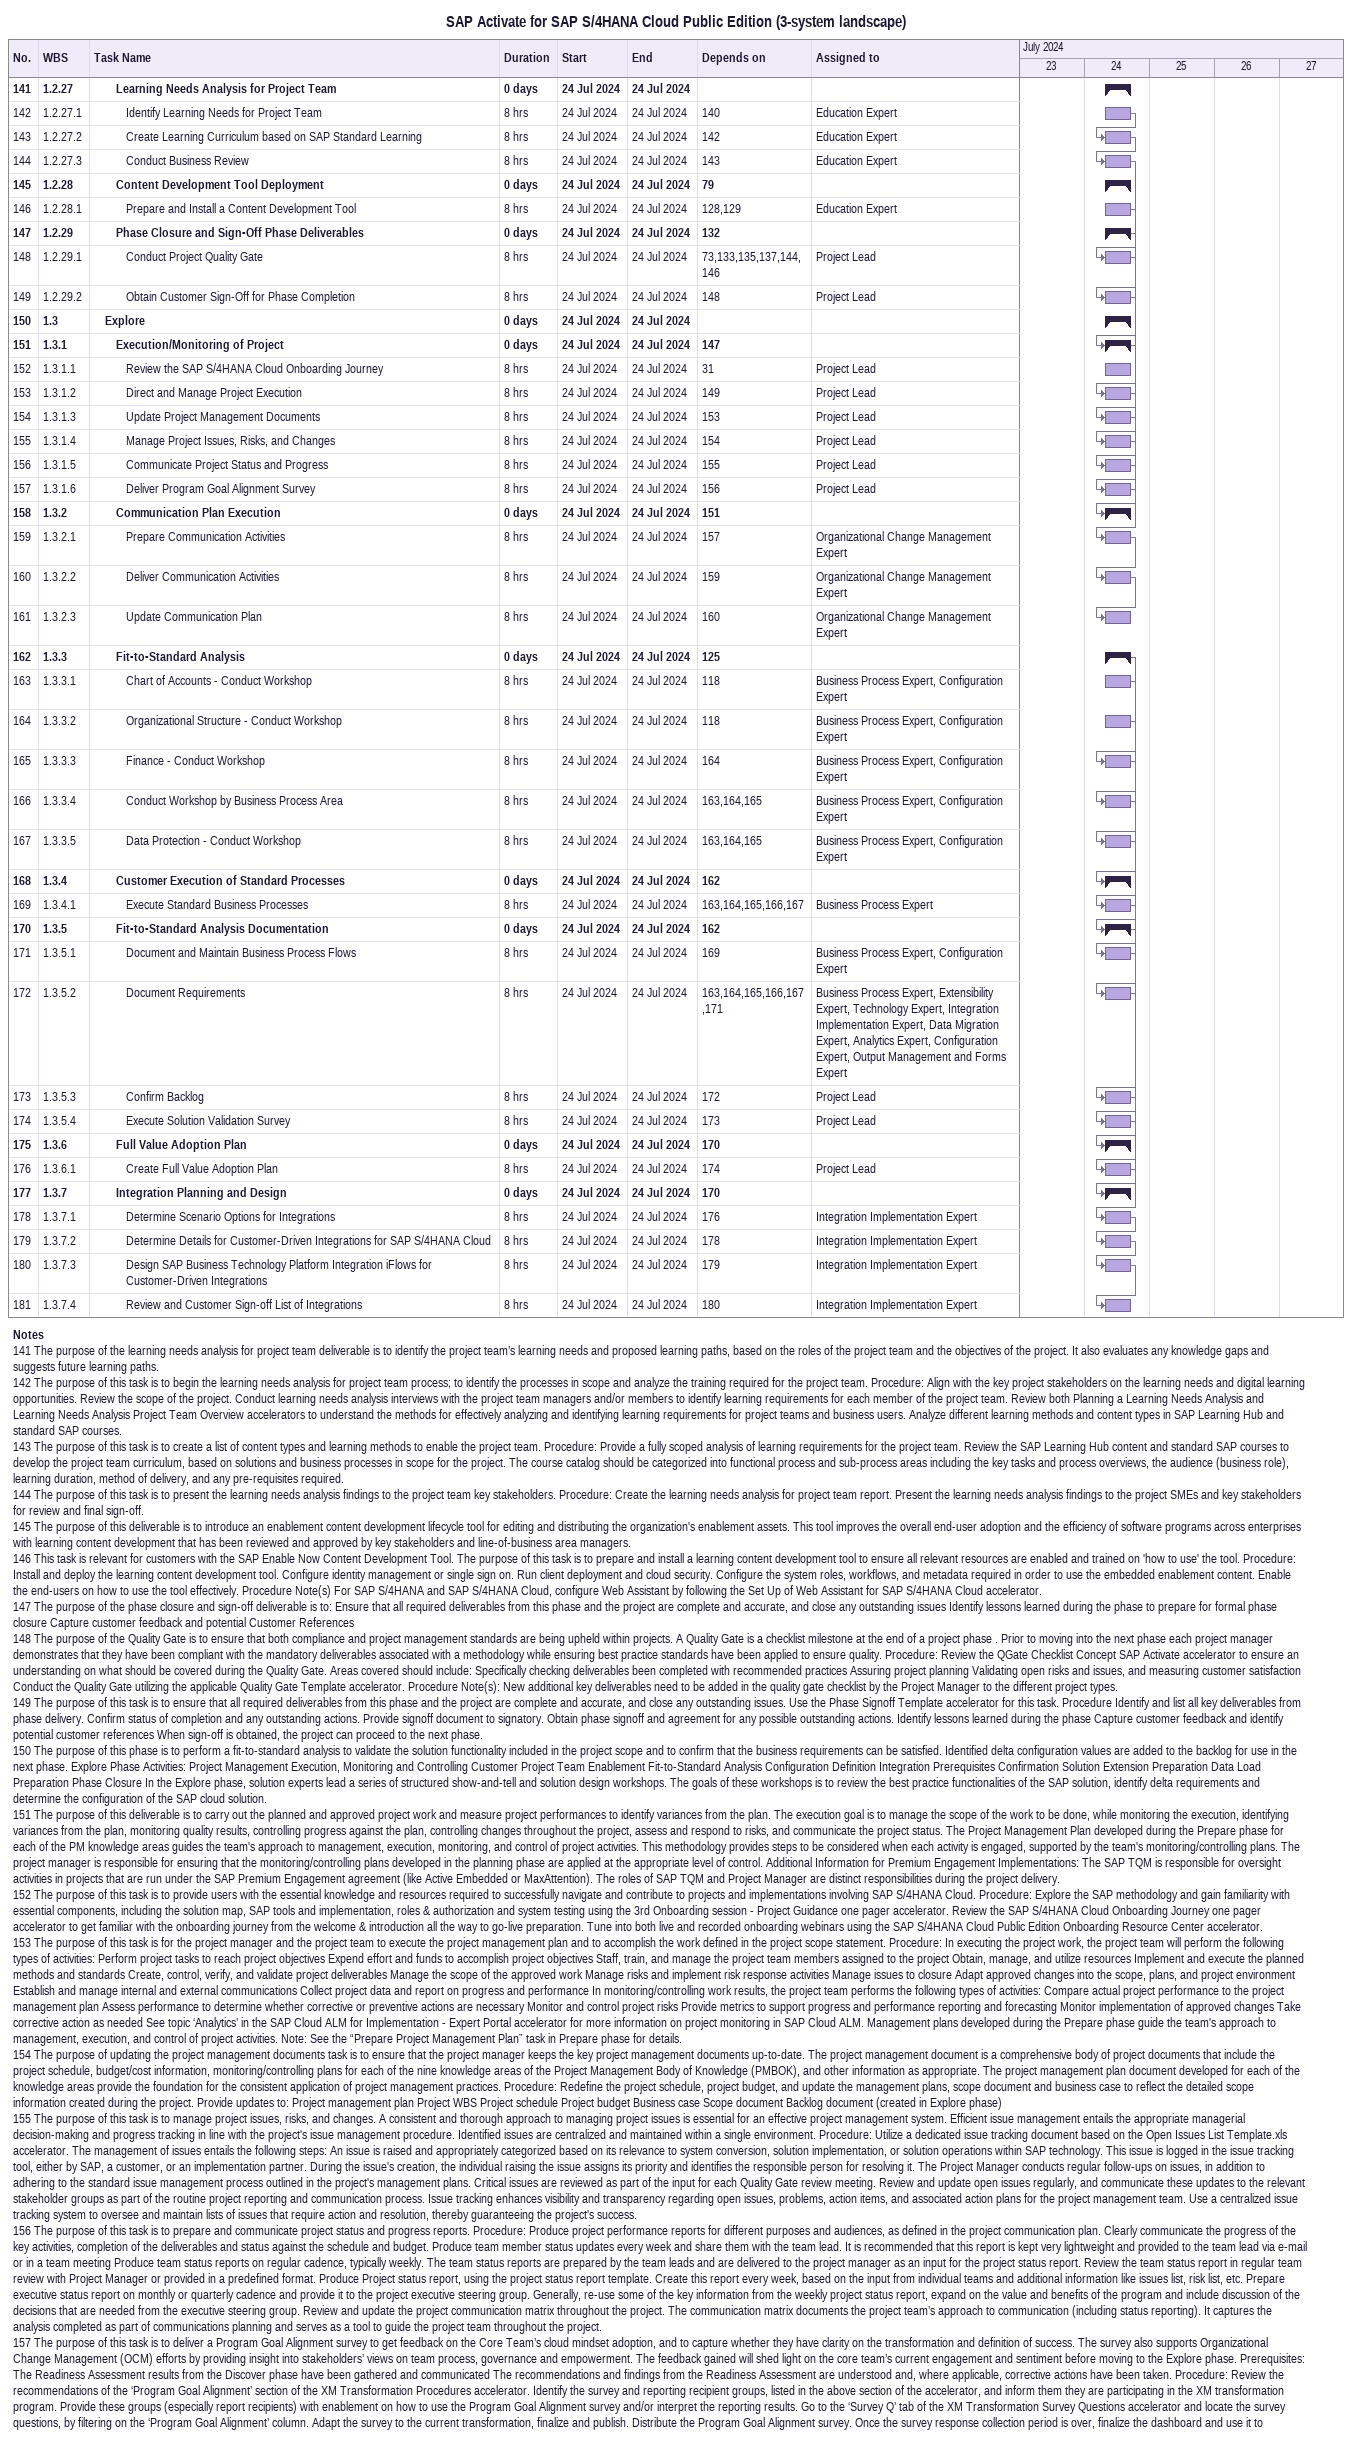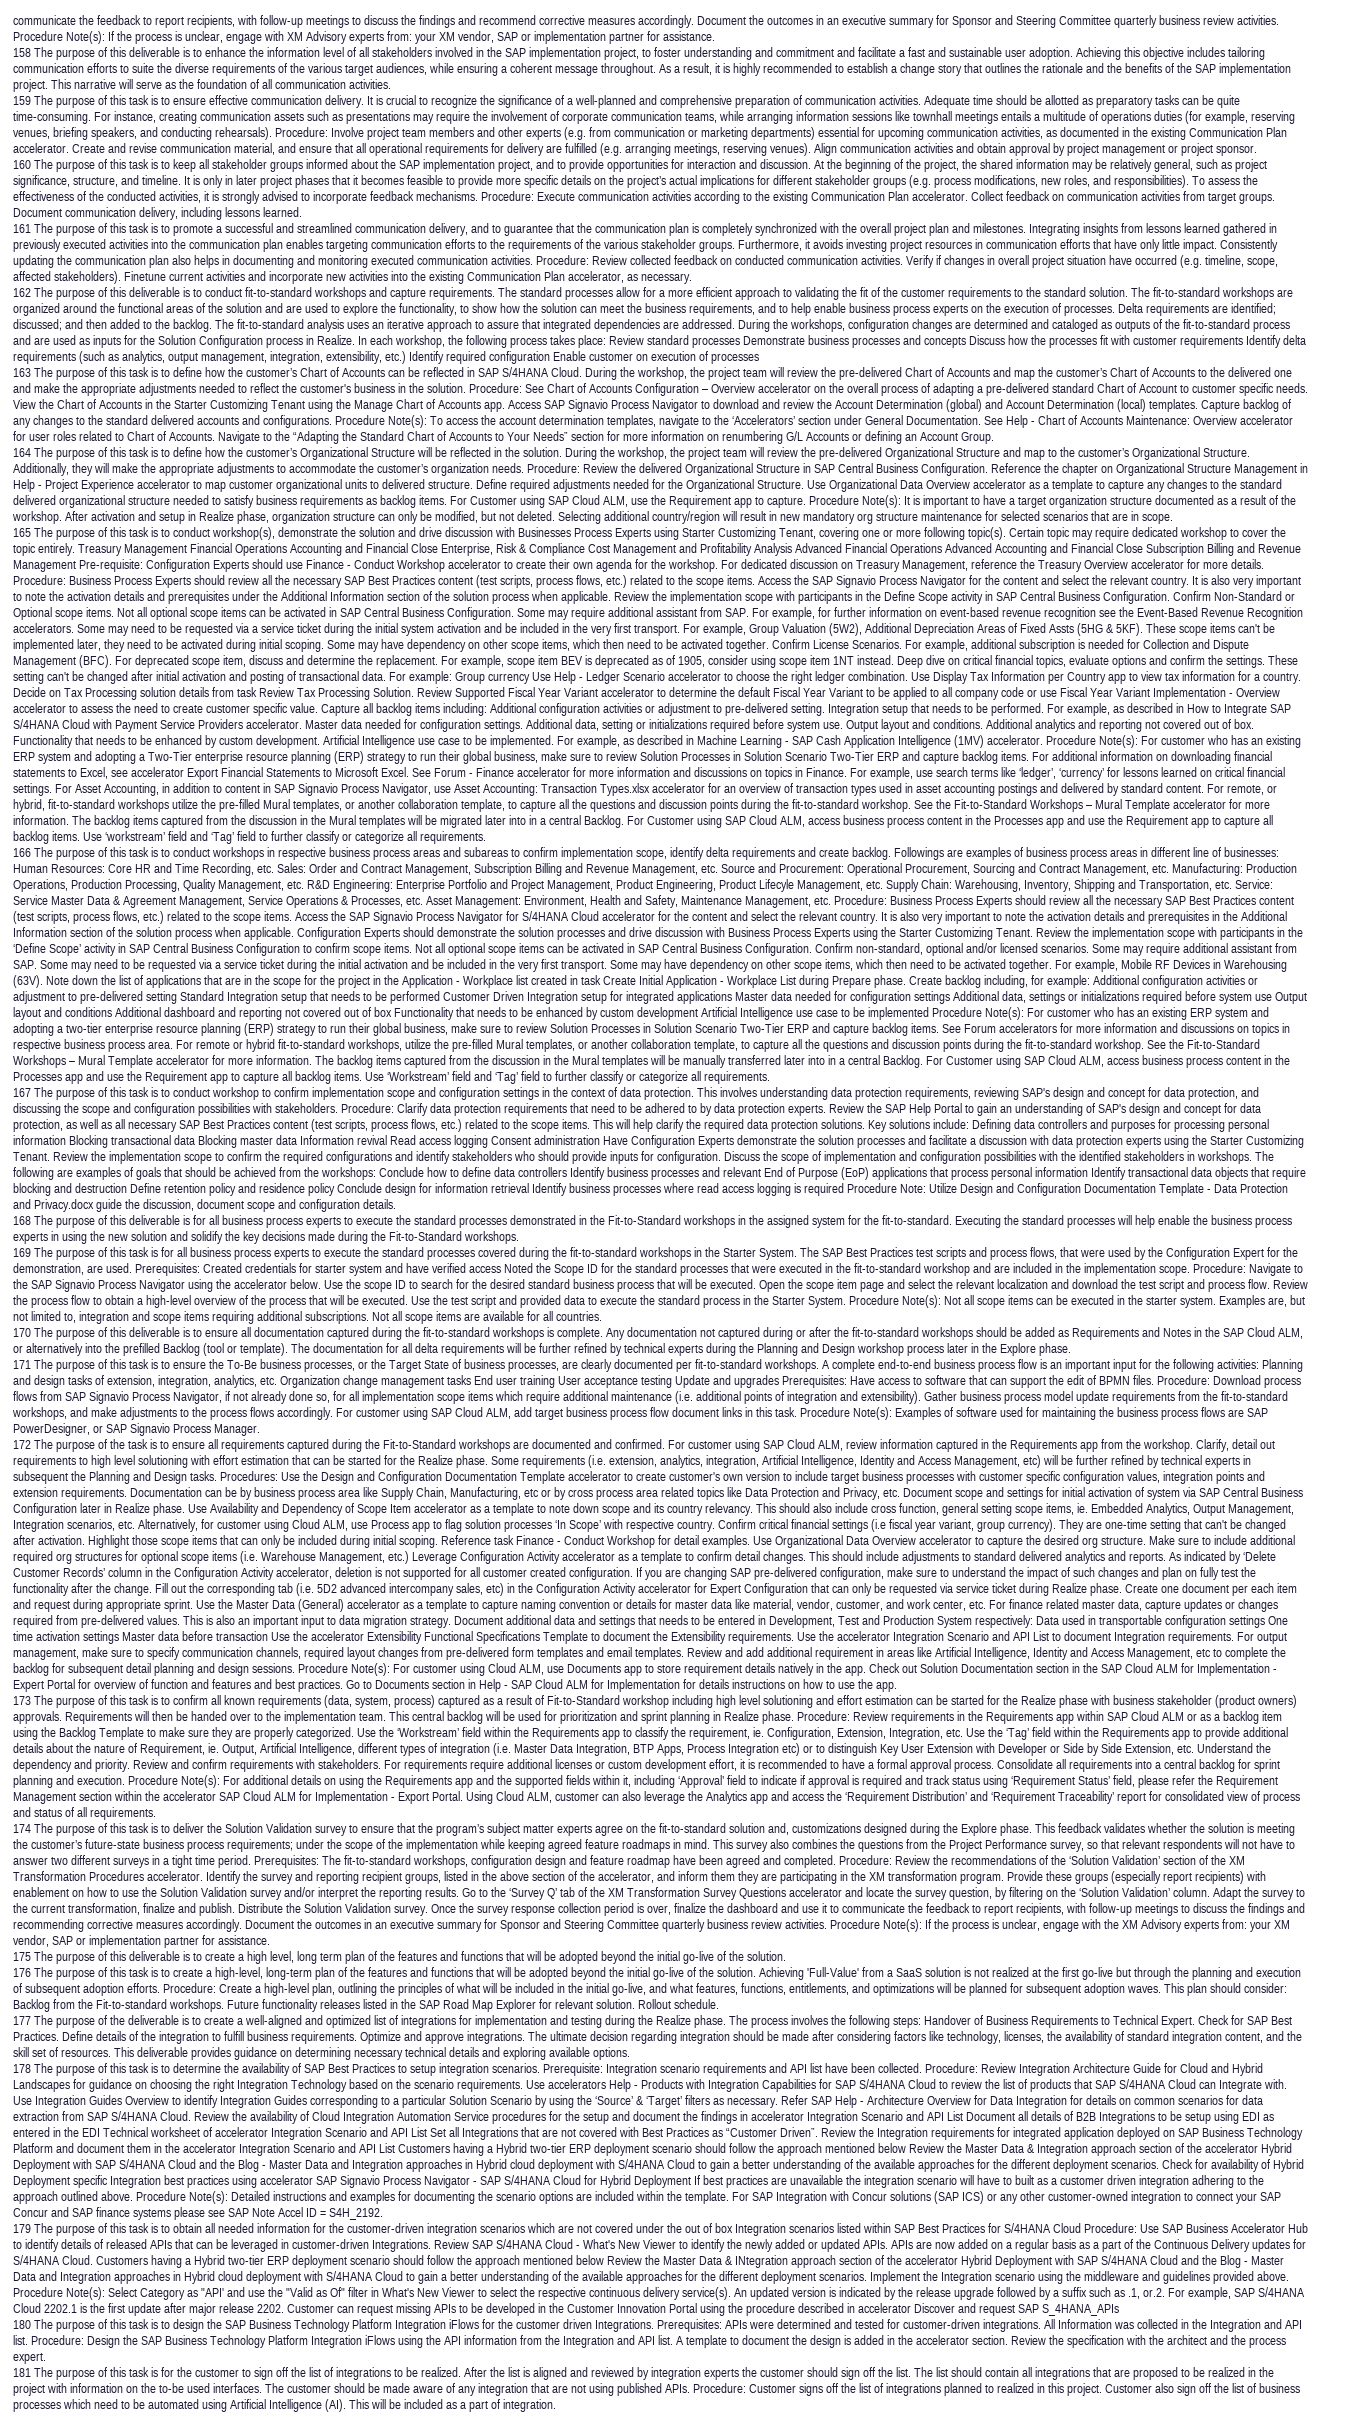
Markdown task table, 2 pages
SAP Activate for SAP S/4HANA Cloud Public Edition (3-system landscape)

| ID | WBS | Task | Duration | Start | Finish | Predecessors | Resources |
|---|---|---|---|---|---|---|---|
| 141 | 1.2.27 | **Learning Needs Analysis for Project Team** | 0d | 2024-07-24 | 2024-07-24 |  |  |
| 142 | 1.2.27.1 | Identify Learning Needs for Project Team | 8h | 2024-07-24 | 2024-07-24 | 140 | Education Expert |
| 143 | 1.2.27.2 | Create Learning Curriculum based on SAP Standard Learning | 8h | 2024-07-24 | 2024-07-24 | 142 | Education Expert |
| 144 | 1.2.27.3 | Conduct Business Review | 8h | 2024-07-24 | 2024-07-24 | 143 | Education Expert |
| 145 | 1.2.28 | **Content Development Tool Deployment** | 0d | 2024-07-24 | 2024-07-24 | 79 |  |
| 146 | 1.2.28.1 | Prepare and Install a Content Development Tool | 8h | 2024-07-24 | 2024-07-24 | 128, 129 | Education Expert |
| 147 | 1.2.29 | **Phase Closure and Sign-Off Phase Deliverables** | 0d | 2024-07-24 | 2024-07-24 | 132 |  |
| 148 | 1.2.29.1 | Conduct Project Quality Gate | 8h | 2024-07-24 | 2024-07-24 | 73, 133, 135, 137, 144, 146 | Project Lead |
| 149 | 1.2.29.2 | Obtain Customer Sign-Off for Phase Completion | 8h | 2024-07-24 | 2024-07-24 | 148 | Project Lead |
| 150 | 1.3 | **Explore** | 0d | 2024-07-24 | 2024-07-24 |  |  |
| 151 | 1.3.1 | **Execution/Monitoring of Project** | 0d | 2024-07-24 | 2024-07-24 | 147 |  |
| 152 | 1.3.1.1 | Review the SAP S/4HANA Cloud Onboarding Journey | 8h | 2024-07-24 | 2024-07-24 | 31 | Project Lead |
| 153 | 1.3.1.2 | Direct and Manage Project Execution | 8h | 2024-07-24 | 2024-07-24 | 149 | Project Lead |
| 154 | 1.3.1.3 | Update Project Management Documents | 8h | 2024-07-24 | 2024-07-24 | 153 | Project Lead |
| 155 | 1.3.1.4 | Manage Project Issues, Risks, and Changes | 8h | 2024-07-24 | 2024-07-24 | 154 | Project Lead |
| 156 | 1.3.1.5 | Communicate Project Status and Progress | 8h | 2024-07-24 | 2024-07-24 | 155 | Project Lead |
| 157 | 1.3.1.6 | Deliver Program Goal Alignment Survey | 8h | 2024-07-24 | 2024-07-24 | 156 | Project Lead |
| 158 | 1.3.2 | **Communication Plan Execution** | 0d | 2024-07-24 | 2024-07-24 | 151 |  |
| 159 | 1.3.2.1 | Prepare Communication Activities | 8h | 2024-07-24 | 2024-07-24 | 157 | Organizational Change Management Expert |
| 160 | 1.3.2.2 | Deliver Communication Activities | 8h | 2024-07-24 | 2024-07-24 | 159 | Organizational Change Management Expert |
| 161 | 1.3.2.3 | Update Communication Plan | 8h | 2024-07-24 | 2024-07-24 | 160 | Organizational Change Management Expert |
| 162 | 1.3.3 | **Fit-to-Standard Analysis** | 0d | 2024-07-24 | 2024-07-24 | 125 |  |
| 163 | 1.3.3.1 | Chart of Accounts - Conduct Workshop | 8h | 2024-07-24 | 2024-07-24 | 118 | Business Process Expert, Configuration Expert |
| 164 | 1.3.3.2 | Organizational Structure - Conduct Workshop | 8h | 2024-07-24 | 2024-07-24 | 118 | Business Process Expert, Configuration Expert |
| 165 | 1.3.3.3 | Finance - Conduct Workshop | 8h | 2024-07-24 | 2024-07-24 | 164 | Business Process Expert, Configuration Expert |
| 166 | 1.3.3.4 | Conduct Workshop by Business Process Area | 8h | 2024-07-24 | 2024-07-24 | 163, 164, 165 | Business Process Expert, Configuration Expert |
| 167 | 1.3.3.5 | Data Protection - Conduct Workshop | 8h | 2024-07-24 | 2024-07-24 | 163, 164, 165 | Business Process Expert, Configuration Expert |
| 168 | 1.3.4 | **Customer Execution of Standard Processes** | 0d | 2024-07-24 | 2024-07-24 | 162 |  |
| 169 | 1.3.4.1 | Execute Standard Business Processes | 8h | 2024-07-24 | 2024-07-24 | 163, 164, 165, 166, 167 | Business Process Expert |
| 170 | 1.3.5 | **Fit-to-Standard Analysis Documentation** | 0d | 2024-07-24 | 2024-07-24 | 162 |  |
| 171 | 1.3.5.1 | Document and Maintain Business Process Flows | 8h | 2024-07-24 | 2024-07-24 | 169 | Business Process Expert, Configuration Expert |
| 172 | 1.3.5.2 | Document Requirements | 8h | 2024-07-24 | 2024-07-24 | 163, 164, 165, 166, 167, 171 | Business Process Expert, Extensibility Expert, Technology Expert, Integration Implementation Expert, Data Migration Expert, Analytics Expert, Configuration Expert, Output Management and Forms Expert |
| 173 | 1.3.5.3 | Confirm Backlog | 8h | 2024-07-24 | 2024-07-24 | 172 | Project Lead |
| 174 | 1.3.5.4 | Execute Solution Validation Survey | 8h | 2024-07-24 | 2024-07-24 | 173 | Project Lead |
| 175 | 1.3.6 | **Full Value Adoption Plan** | 0d | 2024-07-24 | 2024-07-24 | 170 |  |
| 176 | 1.3.6.1 | Create Full Value Adoption Plan | 8h | 2024-07-24 | 2024-07-24 | 174 | Project Lead |
| 177 | 1.3.7 | **Integration Planning and Design** | 0d | 2024-07-24 | 2024-07-24 | 170 |  |
| 178 | 1.3.7.1 | Determine Scenario Options for Integrations | 8h | 2024-07-24 | 2024-07-24 | 176 | Integration Implementation Expert |
| 179 | 1.3.7.2 | Determine Details for Customer-Driven Integrations for SAP S/4HANA Cloud | 8h | 2024-07-24 | 2024-07-24 | 178 | Integration Implementation Expert |
| 180 | 1.3.7.3 | Design SAP Business Technology Platform Integration iFlows for Customer-Driven Integrations | 8h | 2024-07-24 | 2024-07-24 | 179 | Integration Implementation Expert |
| 181 | 1.3.7.4 | Review and Customer Sign-off List of Integrations | 8h | 2024-07-24 | 2024-07-24 | 180 | Integration Implementation Expert |

Notes
- 141: The purpose of the learning needs analysis for project team deliverable is to identify the project team’s learning needs and proposed learning paths, based on the roles of the project team and the objectives of the project. It also evaluates any knowledge gaps and suggests future learning paths.
- 142: The purpose of this task is to begin the learning needs analysis for project team process; to identify the processes in scope and analyze the training required for the project team. Procedure: Align with the key project stakeholders on the learning needs and digital learning opportunities. Review the scope of the project. Conduct learning needs analysis interviews with the project team managers and/or members to identify learning requirements for each member of the project team. Review both Planning a Learning Needs Analysis and Learning Needs Analysis Project Team Overview accelerators to understand the methods for effectively analyzing and identifying learning requirements for project teams and business users. Analyze different learning methods and content types in SAP Learning Hub and standard SAP courses.
- 143: The purpose of this task is to create a list of content types and learning methods to enable the project team. Procedure: Provide a fully scoped analysis of learning requirements for the project team. Review the SAP Learning Hub content and standard SAP courses to develop the project team curriculum, based on solutions and business processes in scope for the project. The course catalog should be categorized into functional process and sub-process areas including the key tasks and process overviews, the audience (business role), learning duration, method of delivery, and any pre-requisites required.
- 144: The purpose of this task is to present the learning needs analysis findings to the project team key stakeholders. Procedure: Create the learning needs analysis for project team report. Present the learning needs analysis findings to the project SMEs and key stakeholders for review and final sign-off.
- 145: The purpose of this deliverable is to introduce an enablement content development lifecycle tool for editing and distributing the organization's enablement assets. This tool improves the overall end-user adoption and the efficiency of software programs across enterprises with learning content development that has been reviewed and approved by key stakeholders and line-of-business area managers.
- 146: This task is relevant for customers with the SAP Enable Now Content Development Tool. The purpose of this task is to prepare and install a learning content development tool to ensure all relevant resources are enabled and trained on 'how to use' the tool. Procedure: Install and deploy the learning content development tool. Configure identity management or single sign on. Run client deployment and cloud security. Configure the system roles, workflows, and metadata required in order to use the embedded enablement content. Enable the end-users on how to use the tool effectively. Procedure Note(s) For SAP S/4HANA and SAP S/4HANA Cloud, configure Web Assistant by following the Set Up of Web Assistant for SAP S/4HANA Cloud accelerator.
- 147: The purpose of the phase closure and sign-off deliverable is to: Ensure that all required deliverables from this phase and the project are complete and accurate, and close any outstanding issues Identify lessons learned during the phase to prepare for formal phase closure Capture customer feedback and potential Customer References
- 148: The purpose of the Quality Gate is to ensure that both compliance and project management standards are being upheld within projects. A Quality Gate is a checklist milestone at the end of a project phase . Prior to moving into the next phase each project manager demonstrates that they have been compliant with the mandatory deliverables associated with a methodology while ensuring best practice standards have been applied to ensure quality. Procedure: Review the QGate Checklist Concept SAP Activate accelerator to ensure an understanding on what should be covered during the Quality Gate. Areas covered should include: Specifically checking deliverables been completed with recommended practices Assuring project planning Validating open risks and issues, and measuring customer satisfaction Conduct the Quality Gate utilizing the applicable Quality Gate Template accelerator. Procedure Note(s): New additional key deliverables need to be added in the quality gate checklist by the Project Manager to the different project types.
- 149: The purpose of this task is to ensure that all required deliverables from this phase and the project are complete and accurate, and close any outstanding issues. Use the Phase Signoff Template accelerator for this task. Procedure Identify and list all key deliverables from phase delivery. Confirm status of completion and any outstanding actions. Provide signoff document to signatory. Obtain phase signoff and agreement for any possible outstanding actions. Identify lessons learned during the phase Capture customer feedback and identify potential customer references When sign-off is obtained, the project can proceed to the next phase.
- 150: The purpose of this phase is to perform a fit-to-standard analysis to validate the solution functionality included in the project scope and to confirm that the business requirements can be satisfied. Identified delta configuration values are added to the backlog for use in the next phase. Explore Phase Activities: Project Management Execution, Monitoring and Controlling Customer Project Team Enablement Fit-to-Standard Analysis Configuration Definition Integration Prerequisites Confirmation Solution Extension Preparation Data Load Preparation Phase Closure In the Explore phase, solution experts lead a series of structured show-and-tell and solution design workshops. The goals of these workshops is to review the best practice functionalities of the SAP solution, identify delta requirements and determine the configuration of the SAP cloud solution.
- 151: The purpose of this deliverable is to carry out the planned and approved project work and measure project performances to identify variances from the plan. The execution goal is to manage the scope of the work to be done, while monitoring the execution, identifying variances from the plan, monitoring quality results, controlling progress against the plan, controlling changes throughout the project, assess and respond to risks, and communicate the project status. The Project Management Plan developed during the Prepare phase for each of the PM knowledge areas guides the team's approach to management, execution, monitoring, and control of project activities. This methodology provides steps to be considered when each activity is engaged, supported by the team's monitoring/controlling plans. The project manager is responsible for ensuring that the monitoring/controlling plans developed in the planning phase are applied at the appropriate level of control. Additional Information for Premium Engagement Implementations: The SAP TQM is responsible for oversight activities in projects that are run under the SAP Premium Engagement agreement (like Active Embedded or MaxAttention). The roles of SAP TQM and Project Manager are distinct responsibilities during the project delivery.
- 152: The purpose of this task is to provide users with the essential knowledge and resources required to successfully navigate and contribute to projects and implementations involving SAP S/4HANA Cloud. Procedure: Explore the SAP methodology and gain familiarity with essential components, including the solution map, SAP tools and implementation, roles & authorization and system testing using the 3rd Onboarding session - Project Guidance one pager accelerator. Review the SAP S/4HANA Cloud Onboarding Journey one pager accelerator to get familiar with the onboarding journey from the welcome & introduction all the way to go-live preparation. Tune into both live and recorded onboarding webinars using the SAP S/4HANA Cloud Public Edition Onboarding Resource Center accelerator.
- 153: The purpose of this task is for the project manager and the project team to execute the project management plan and to accomplish the work defined in the project scope statement. Procedure: In executing the project work, the project team will perform the following types of activities: Perform project tasks to reach project objectives Expend effort and funds to accomplish project objectives Staff, train, and manage the project team members assigned to the project Obtain, manage, and utilize resources Implement and execute the planned methods and standards Create, control, verify, and validate project deliverables Manage the scope of the approved work Manage risks and implement risk response activities Manage issues to closure Adapt approved changes into the scope, plans, and project environment Establish and manage internal and external communications Collect project data and report on progress and performance In monitoring/controlling work results, the project team performs the following types of activities: Compare actual project performance to the project management plan Assess performance to determine whether corrective or preventive actions are necessary Monitor and control project risks Provide metrics to support progress and performance reporting and forecasting Monitor implementation of approved changes Take corrective action as needed See topic ‘Analytics’ in the SAP Cloud ALM for Implementation - Expert Portal accelerator for more information on project monitoring in SAP Cloud ALM. Management plans developed during the Prepare phase guide the team's approach to management, execution, and control of project activities. Note: See the “Prepare Project Management Plan” task in Prepare phase for details.
- 154: The purpose of updating the project management documents task is to ensure that the project manager keeps the key project management documents up-to-date. The project management document is a comprehensive body of project documents that include the project schedule, budget/cost information, monitoring/controlling plans for each of the nine knowledge areas of the Project Management Body of Knowledge (PMBOK), and other information as appropriate. The project management plan document developed for each of the knowledge areas provide the foundation for the consistent application of project management practices. Procedure: Redefine the project schedule, project budget, and update the management plans, scope document and business case to reflect the detailed scope information created during the project. Provide updates to: Project management plan Project WBS Project schedule Project budget Business case Scope document Backlog document (created in Explore phase)
- 155: The purpose of this task is to manage project issues, risks, and changes. A consistent and thorough approach to managing project issues is essential for an effective project management system. Efficient issue management entails the appropriate managerial decision-making and progress tracking in line with the project's issue management procedure. Identified issues are centralized and maintained within a single environment. Procedure: Utilize a dedicated issue tracking document based on the Open Issues List Template.xls accelerator. The management of issues entails the following steps: An issue is raised and appropriately categorized based on its relevance to system conversion, solution implementation, or solution operations within SAP technology. This issue is logged in the issue tracking tool, either by SAP, a customer, or an implementation partner. During the issue's creation, the individual raising the issue assigns its priority and identifies the responsible person for resolving it. The Project Manager conducts regular follow-ups on issues, in addition to adhering to the standard issue management process outlined in the project's management plans. Critical issues are reviewed as part of the input for each Quality Gate review meeting. Review and update open issues regularly, and communicate these updates to the relevant stakeholder groups as part of the routine project reporting and communication process. Issue tracking enhances visibility and transparency regarding open issues, problems, action items, and associated action plans for the project management team. Use a centralized issue tracking system to oversee and maintain lists of issues that require action and resolution, thereby guaranteeing the project's success.
- 156: The purpose of this task is to prepare and communicate project status and progress reports. Procedure: Produce project performance reports for different purposes and audiences, as defined in the project communication plan. Clearly communicate the progress of the key activities, completion of the deliverables and status against the schedule and budget. Produce team member status updates every week and share them with the team lead. It is recommended that this report is kept very lightweight and provided to the team lead via e-mail or in a team meeting Produce team status reports on regular cadence, typically weekly. The team status reports are prepared by the team leads and are delivered to the project manager as an input for the project status report. Review the team status report in regular team review with Project Manager or provided in a predefined format. Produce Project status report, using the project status report template. Create this report every week, based on the input from individual teams and additional information like issues list, risk list, etc. Prepare executive status report on monthly or quarterly cadence and provide it to the project executive steering group. Generally, re-use some of the key information from the weekly project status report, expand on the value and benefits of the program and include discussion of the decisions that are needed from the executive steering group. Review and update the project communication matrix throughout the project. The communication matrix documents the project team’s approach to communication (including status reporting). It captures the analysis completed as part of communications planning and serves as a tool to guide the project team throughout the project.
- 157: The purpose of this task is to deliver a Program Goal Alignment survey to get feedback on the Core Team’s cloud mindset adoption, and to capture whether they have clarity on the transformation and definition of success. The survey also supports Organizational Change Management (OCM) efforts by providing insight into stakeholders’ views on team process, governance and empowerment. The feedback gained will shed light on the core team’s current engagement and sentiment before moving to the Explore phase. Prerequisites: The Readiness Assessment results from the Discover phase have been gathered and communicated The recommendations and findings from the Readiness Assessment are understood and, where applicable, corrective actions have been taken. Procedure: Review the recommendations of the ‘Program Goal Alignment’ section of the XM Transformation Procedures accelerator. Identify the survey and reporting recipient groups, listed in the above section of the accelerator, and inform them they are participating in the XM transformation program. Provide these groups (especially report recipients) with enablement on how to use the Program Goal Alignment survey and/or interpret the reporting results. Go to the ‘Survey Q’ tab of the XM Transformation Survey Questions accelerator and locate the survey questions, by filtering on the ‘Program Goal Alignment’ column. Adapt the survey to the current transformation, finalize and publish. Distribute the Program Goal Alignment survey. Once the survey response collection period is over, finalize the dashboard and use it to communicate the feedback to report recipients, with follow-up meetings to discuss the findings and recommend corrective measures accordingly. Document the outcomes in an executive summary for Sponsor and Steering Committee quarterly business review activities. Procedure Note(s): If the process is unclear, engage with XM Advisory experts from: your XM vendor, SAP or implementation partner for assistance.
- 158: The purpose of this deliverable is to enhance the information level of all stakeholders involved in the SAP implementation project, to foster understanding and commitment and facilitate a fast and sustainable user adoption. Achieving this objective includes tailoring communication efforts to suite the diverse requirements of the various target audiences, while ensuring a coherent message throughout. As a result, it is highly recommended to establish a change story that outlines the rationale and the benefits of the SAP implementation project. This narrative will serve as the foundation of all communication activities.
- 159: The purpose of this task is to ensure effective communication delivery. It is crucial to recognize the significance of a well-planned and comprehensive preparation of communication activities. Adequate time should be allotted as preparatory tasks can be quite time-consuming. For instance, creating communication assets such as presentations may require the involvement of corporate communication teams, while arranging information sessions like townhall meetings entails a multitude of operations duties (for example, reserving venues, briefing speakers, and conducting rehearsals). Procedure: Involve project team members and other experts (e.g. from communication or marketing departments) essential for upcoming communication activities, as documented in the existing Communication Plan accelerator. Create and revise communication material, and ensure that all operational requirements for delivery are fulfilled (e.g. arranging meetings, reserving venues). Align communication activities and obtain approval by project management or project sponsor.
- 160: The purpose of this task is to keep all stakeholder groups informed about the SAP implementation project, and to provide opportunities for interaction and discussion. At the beginning of the project, the shared information may be relatively general, such as project significance, structure, and timeline. It is only in later project phases that it becomes feasible to provide more specific details on the project’s actual implications for different stakeholder groups (e.g. process modifications, new roles, and responsibilities). To assess the effectiveness of the conducted activities, it is strongly advised to incorporate feedback mechanisms. Procedure: Execute communication activities according to the existing Communication Plan accelerator. Collect feedback on communication activities from target groups. Document communication delivery, including lessons learned.
- 161: The purpose of this task is to promote a successful and streamlined communication delivery, and to guarantee that the communication plan is completely synchronized with the overall project plan and milestones. Integrating insights from lessons learned gathered in previously executed activities into the communication plan enables targeting communication efforts to the requirements of the various stakeholder groups. Furthermore, it avoids investing project resources in communication efforts that have only little impact. Consistently updating the communication plan also helps in documenting and monitoring executed communication activities. Procedure: Review collected feedback on conducted communication activities. Verify if changes in overall project situation have occurred (e.g. timeline, scope, affected stakeholders). Finetune current activities and incorporate new activities into the existing Communication Plan accelerator, as necessary.
- 162: The purpose of this deliverable is to conduct fit-to-standard workshops and capture requirements. The standard processes allow for a more efficient approach to validating the fit of the customer requirements to the standard solution. The fit-to-standard workshops are organized around the functional areas of the solution and are used to explore the functionality, to show how the solution can meet the business requirements, and to help enable business process experts on the execution of processes. Delta requirements are identified; discussed; and then added to the backlog. The fit-to-standard analysis uses an iterative approach to assure that integrated dependencies are addressed. During the workshops, configuration changes are determined and cataloged as outputs of the fit-to-standard process and are used as inputs for the Solution Configuration process in Realize. In each workshop, the following process takes place: Review standard processes Demonstrate business processes and concepts Discuss how the processes fit with customer requirements Identify delta requirements (such as analytics, output management, integration, extensibility, etc.) Identify required configuration Enable customer on execution of processes
- 163: The purpose of this task is to define how the customer’s Chart of Accounts can be reflected in SAP S/4HANA Cloud. During the workshop, the project team will review the pre-delivered Chart of Accounts and map the customer’s Chart of Accounts to the delivered one and make the appropriate adjustments needed to reflect the customer's business in the solution. Procedure: See Chart of Accounts Configuration – Overview accelerator on the overall process of adapting a pre-delivered standard Chart of Account to customer specific needs. View the Chart of Accounts in the Starter Customizing Tenant using the Manage Chart of Accounts app. Access SAP Signavio Process Navigator to download and review the Account Determination (global) and Account Determination (local) templates. Capture backlog of any changes to the standard delivered accounts and configurations. Procedure Note(s): To access the account determination templates, navigate to the ‘Accelerators’ section under General Documentation. See Help - Chart of Accounts Maintenance: Overview accelerator for user roles related to Chart of Accounts. Navigate to the “Adapting the Standard Chart of Accounts to Your Needs” section for more information on renumbering G/L Accounts or defining an Account Group.
- 164: The purpose of this task is to define how the customer’s Organizational Structure will be reflected in the solution. During the workshop, the project team will review the pre-delivered Organizational Structure and map to the customer’s Organizational Structure. Additionally, they will make the appropriate adjustments to accommodate the customer’s organization needs. Procedure: Review the delivered Organizational Structure in SAP Central Business Configuration. Reference the chapter on Organizational Structure Management in Help - Project Experience accelerator to map customer organizational units to delivered structure. Define required adjustments needed for the Organizational Structure. Use Organizational Data Overview accelerator as a template to capture any changes to the standard delivered organizational structure needed to satisfy business requirements as backlog items. For Customer using SAP Cloud ALM, use the Requirement app to capture. Procedure Note(s): It is important to have a target organization structure documented as a result of the workshop. After activation and setup in Realize phase, organization structure can only be modified, but not deleted. Selecting additional country/region will result in new mandatory org structure maintenance for selected scenarios that are in scope.
- 165: The purpose of this task is to conduct workshop(s), demonstrate the solution and drive discussion with Businesses Process Experts using Starter Customizing Tenant, covering one or more following topic(s). Certain topic may require dedicated workshop to cover the topic entirely. Treasury Management Financial Operations Accounting and Financial Close Enterprise, Risk & Compliance Cost Management and Profitability Analysis Advanced Financial Operations Advanced Accounting and Financial Close Subscription Billing and Revenue Management Pre-requisite: Configuration Experts should use Finance - Conduct Workshop accelerator to create their own agenda for the workshop. For dedicated discussion on Treasury Management, reference the Treasury Overview accelerator for more details. Procedure: Business Process Experts should review all the necessary SAP Best Practices content (test scripts, process flows, etc.) related to the scope items. Access the SAP Signavio Process Navigator for the content and select the relevant country. It is also very important to note the activation details and prerequisites under the Additional Information section of the solution process when applicable. Review the implementation scope with participants in the Define Scope activity in SAP Central Business Configuration. Confirm Non-Standard or Optional scope items. Not all optional scope items can be activated in SAP Central Business Configuration. Some may require additional assistant from SAP. For example, for further information on event-based revenue recognition see the Event-Based Revenue Recognition accelerators. Some may need to be requested via a service ticket during the initial system activation and be included in the very first transport. For example, Group Valuation (5W2), Additional Depreciation Areas of Fixed Assts (5HG & 5KF). These scope items can't be implemented later, they need to be activated during initial scoping. Some may have dependency on other scope items, which then need to be activated together. Confirm License Scenarios. For example, additional subscription is needed for Collection and Dispute Management (BFC). For deprecated scope item, discuss and determine the replacement. For example, scope item BEV is deprecated as of 1905, consider using scope item 1NT instead. Deep dive on critical financial topics, evaluate options and confirm the settings. These setting can't be changed after initial activation and posting of transactional data. For example: Group currency Use Help - Ledger Scenario accelerator to choose the right ledger combination. Use Display Tax Information per Country app to view tax information for a country. Decide on Tax Processing solution details from task Review Tax Processing Solution. Review Supported Fiscal Year Variant accelerator to determine the default Fiscal Year Variant to be applied to all company code or use Fiscal Year Variant Implementation - Overview accelerator to assess the need to create customer specific value. Capture all backlog items including: Additional configuration activities or adjustment to pre-delivered setting. Integration setup that needs to be performed. For example, as described in How to Integrate SAP S/4HANA Cloud with Payment Service Providers accelerator. Master data needed for configuration settings. Additional data, setting or initializations required before system use. Output layout and conditions. Additional analytics and reporting not covered out of box. Functionality that needs to be enhanced by custom development. Artificial Intelligence use case to be implemented. For example, as described in Machine Learning - SAP Cash Application Intelligence (1MV) accelerator. Procedure Note(s): For customer who has an existing ERP system and adopting a Two-Tier enterprise resource planning (ERP) strategy to run their global business, make sure to review Solution Processes in Solution Scenario Two-Tier ERP and capture backlog items. For additional information on downloading financial statements to Excel, see accelerator Export Financial Statements to Microsoft Excel. See Forum - Finance accelerator for more information and discussions on topics in Finance. For example, use search terms like ‘ledger’, ‘currency’ for lessons learned on critical financial settings. For Asset Accounting, in addition to content in SAP Signavio Process Navigator, use Asset Accounting: Transaction Types.xlsx accelerator for an overview of transaction types used in asset accounting postings and delivered by standard content. For remote, or hybrid, fit-to-standard workshops utilize the pre-filled Mural templates, or another collaboration template, to capture all the questions and discussion points during the fit-to-standard workshop. See the Fit-to-Standard Workshops – Mural Template accelerator for more information. The backlog items captured from the discussion in the Mural templates will be migrated later into in a central Backlog. For Customer using SAP Cloud ALM, access business process content in the Processes app and use the Requirement app to capture all backlog items. Use ‘workstream’ field and ‘Tag’ field to further classify or categorize all requirements.
- 166: The purpose of this task is to conduct workshops in respective business process areas and subareas to confirm implementation scope, identify delta requirements and create backlog. Followings are examples of business process areas in different line of businesses: Human Resources: Core HR and Time Recording, etc. Sales: Order and Contract Management, Subscription Billing and Revenue Management, etc. Source and Procurement: Operational Procurement, Sourcing and Contract Management, etc. Manufacturing: Production Operations, Production Processing, Quality Management, etc. R&D Engineering: Enterprise Portfolio and Project Management, Product Engineering, Product Lifecyle Management, etc. Supply Chain: Warehousing, Inventory, Shipping and Transportation, etc. Service: Service Master Data & Agreement Management, Service Operations & Processes, etc. Asset Management: Environment, Health and Safety, Maintenance Management, etc. Procedure: Business Process Experts should review all the necessary SAP Best Practices content (test scripts, process flows, etc.) related to the scope items. Access the SAP Signavio Process Navigator for S/4HANA Cloud accelerator for the content and select the relevant country. It is also very important to note the activation details and prerequisites in the Additional Information section of the solution process when applicable. Configuration Experts should demonstrate the solution processes and drive discussion with Business Process Experts using the Starter Customizing Tenant. Review the implementation scope with participants in the ‘Define Scope’ activity in SAP Central Business Configuration to confirm scope items. Not all optional scope items can be activated in SAP Central Business Configuration. Confirm non-standard, optional and/or licensed scenarios. Some may require additional assistant from SAP. Some may need to be requested via a service ticket during the initial activation and be included in the very first transport. Some may have dependency on other scope items, which then need to be activated together. For example, Mobile RF Devices in Warehousing (63V). Note down the list of applications that are in the scope for the project in the Application - Workplace list created in task Create Initial Application - Workplace List during Prepare phase. Create backlog including, for example: Additional configuration activities or adjustment to pre-delivered setting Standard Integration setup that needs to be performed Customer Driven Integration setup for integrated applications Master data needed for configuration settings Additional data, settings or initializations required before system use Output layout and conditions Additional dashboard and reporting not covered out of box Functionality that needs to be enhanced by custom development Artificial Intelligence use case to be implemented Procedure Note(s): For customer who has an existing ERP system and adopting a two-tier enterprise resource planning (ERP) strategy to run their global business, make sure to review Solution Processes in Solution Scenario Two-Tier ERP and capture backlog items. See Forum accelerators for more information and discussions on topics in respective business process area. For remote or hybrid fit-to-standard workshops, utilize the pre-filled Mural templates, or another collaboration template, to capture all the questions and discussion points during the fit-to-standard workshop. See the Fit-to-Standard Workshops – Mural Template accelerator for more information. The backlog items captured from the discussion in the Mural templates will be manually transferred later into in a central Backlog. For Customer using SAP Cloud ALM, access business process content in the Processes app and use the Requirement app to capture all backlog items. Use ‘Workstream’ field and ‘Tag’ field to further classify or categorize all requirements.
- 167: The purpose of this task is to conduct workshop to confirm implementation scope and configuration settings in the context of data protection. This involves understanding data protection requirements, reviewing SAP's design and concept for data protection, and discussing the scope and configuration possibilities with stakeholders. Procedure: Clarify data protection requirements that need to be adhered to by data protection experts. Review the SAP Help Portal to gain an understanding of SAP's design and concept for data protection, as well as all necessary SAP Best Practices content (test scripts, process flows, etc.) related to the scope items. This will help clarify the required data protection solutions. Key solutions include: Defining data controllers and purposes for processing personal information Blocking transactional data Blocking master data Information revival Read access logging Consent administration Have Configuration Experts demonstrate the solution processes and facilitate a discussion with data protection experts using the Starter Customizing Tenant. Review the implementation scope to confirm the required configurations and identify stakeholders who should provide inputs for configuration. Discuss the scope of implementation and configuration possibilities with the identified stakeholders in workshops. The following are examples of goals that should be achieved from the workshops: Conclude how to define data controllers Identify business processes and relevant End of Purpose (EoP) applications that process personal information Identify transactional data objects that require blocking and destruction Define retention policy and residence policy Conclude design for information retrieval Identify business processes where read access logging is required Procedure Note: Utilize Design and Configuration Documentation Template - Data Protection and Privacy.docx guide the discussion, document scope and configuration details.
- 168: The purpose of this deliverable is for all business process experts to execute the standard processes demonstrated in the Fit-to-Standard workshops in the assigned system for the fit-to-standard. Executing the standard processes will help enable the business process experts in using the new solution and solidify the key decisions made during the Fit-to-Standard workshops.
- 169: The purpose of this task is for all business process experts to execute the standard processes covered during the fit-to-standard workshops in the Starter System. The SAP Best Practices test scripts and process flows, that were used by the Configuration Expert for the demonstration, are used. Prerequisites: Created credentials for starter system and have verified access Noted the Scope ID for the standard processes that were executed in the fit-to-standard workshop and are included in the implementation scope. Procedure: Navigate to the SAP Signavio Process Navigator using the accelerator below. Use the scope ID to search for the desired standard business process that will be executed. Open the scope item page and select the relevant localization and download the test script and process flow. Review the process flow to obtain a high-level overview of the process that will be executed. Use the test script and provided data to execute the standard process in the Starter System. Procedure Note(s): Not all scope items can be executed in the starter system. Examples are, but not limited to, integration and scope items requiring additional subscriptions. Not all scope items are available for all countries.
- 170: The purpose of this deliverable is to ensure all documentation captured during the fit-to-standard workshops is complete. Any documentation not captured during or after the fit-to-standard workshops should be added as Requirements and Notes in the SAP Cloud ALM, or alternatively into the prefilled Backlog (tool or template). The documentation for all delta requirements will be further refined by technical experts during the Planning and Design workshop process later in the Explore phase.
- 171: The purpose of this task is to ensure the To-Be business processes, or the Target State of business processes, are clearly documented per fit-to-standard workshops. A complete end-to-end business process flow is an important input for the following activities: Planning and design tasks of extension, integration, analytics, etc. Organization change management tasks End user training User acceptance testing Update and upgrades Prerequisites: Have access to software that can support the edit of BPMN files. Procedure: Download process flows from SAP Signavio Process Navigator, if not already done so, for all implementation scope items which require additional maintenance (i.e. additional points of integration and extensibility). Gather business process model update requirements from the fit-to-standard workshops, and make adjustments to the process flows accordingly. For customer using SAP Cloud ALM, add target business process flow document links in this task. Procedure Note(s): Examples of software used for maintaining the business process flows are SAP PowerDesigner, or SAP Signavio Process Manager.
- 172: The purpose of the task is to ensure all requirements captured during the Fit-to-Standard workshops are documented and confirmed. For customer using SAP Cloud ALM, review information captured in the Requirements app from the workshop. Clarify, detail out requirements to high level solutioning with effort estimation that can be started for the Realize phase. Some requirements (i.e. extension, analytics, integration, Artificial Intelligence, Identity and Access Management, etc) will be further refined by technical experts in subsequent the Planning and Design tasks. Procedures: Use the Design and Configuration Documentation Template accelerator to create customer's own version to include target business processes with customer specific configuration values, integration points and extension requirements. Documentation can be by business process area like Supply Chain, Manufacturing, etc or by cross process area related topics like Data Protection and Privacy, etc. Document scope and settings for initial activation of system via SAP Central Business Configuration later in Realize phase. Use Availability and Dependency of Scope Item accelerator as a template to note down scope and its country relevancy. This should also include cross function, general setting scope items, ie. Embedded Analytics, Output Management, Integration scenarios, etc. Alternatively, for customer using Cloud ALM, use Process app to flag solution processes ‘In Scope’ with respective country. Confirm critical financial settings (i.e fiscal year variant, group currency). They are one-time setting that can't be changed after activation. Highlight those scope items that can only be included during initial scoping. Reference task Finance - Conduct Workshop for detail examples. Use Organizational Data Overview accelerator to capture the desired org structure. Make sure to include additional required org structures for optional scope items (i.e. Warehouse Management, etc.) Leverage Configuration Activity accelerator as a template to confirm detail changes. This should include adjustments to standard delivered analytics and reports. As indicated by ‘Delete Customer Records’ column in the Configuration Activity accelerator, deletion is not supported for all customer created configuration. If you are changing SAP pre-delivered configuration, make sure to understand the impact of such changes and plan on fully test the functionality after the change. Fill out the corresponding tab (i.e. 5D2 advanced intercompany sales, etc) in the Configuration Activity accelerator for Expert Configuration that can only be requested via service ticket during Realize phase. Create one document per each item and request during appropriate sprint. Use the Master Data (General) accelerator as a template to capture naming convention or details for master data like material, vendor, customer, and work center, etc. For finance related master data, capture updates or changes required from pre-delivered values. This is also an important input to data migration strategy. Document additional data and settings that needs to be entered in Development, Test and Production System respectively: Data used in transportable configuration settings One time activation settings Master data before transaction Use the accelerator Extensibility Functional Specifications Template to document the Extensibility requirements. Use the accelerator Integration Scenario and API List to document Integration requirements. For output management, make sure to specify communication channels, required layout changes from pre-delivered form templates and email templates. Review and add additional requirement in areas like Artificial Intelligence, Identity and Access Management, etc to complete the backlog for subsequent detail planning and design sessions. Procedure Note(s): For customer using Cloud ALM, use Documents app to store requirement details natively in the app. Check out Solution Documentation section in the SAP Cloud ALM for Implementation - Expert Portal for overview of function and features and best practices. Go to Documents section in Help - SAP Cloud ALM for Implementation for details instructions on how to use the app.
- 173: The purpose of this task is to confirm all known requirements (data, system, process) captured as a result of Fit-to-Standard workshop including high level solutioning and effort estimation can be started for the Realize phase with business stakeholder (product owners) approvals. Requirements will then be handed over to the implementation team. This central backlog will be used for prioritization and sprint planning in Realize phase. Procedure: Review requirements in the Requirements app within SAP Cloud ALM or as a backlog item using the Backlog Template to make sure they are properly categorized. Use the ‘Workstream’ field within the Requirements app to classify the requirement, ie. Configuration, Extension, Integration, etc. Use the ‘Tag’ field within the Requirements app to provide additional details about the nature of Requirement, ie. Output, Artificial Intelligence, different types of integration (i.e. Master Data Integration, BTP Apps, Process Integration etc) or to distinguish Key User Extension with Developer or Side by Side Extension, etc. Understand the dependency and priority. Review and confirm requirements with stakeholders. For requirements require additional licenses or custom development effort, it is recommended to have a formal approval process. Consolidate all requirements into a central backlog for sprint planning and execution. Procedure Note(s): For additional details on using the Requirements app and the supported fields within it, including ‘Approval’ field to indicate if approval is required and track status using ‘Requirement Status’ field, please refer the Requirement Management section within the accelerator SAP Cloud ALM for Implementation - Export Portal. Using Cloud ALM, customer can also leverage the Analytics app and access the ‘Requirement Distribution’ and ‘Requirement Traceability’ report for consolidated view of process and status of all requirements.
- 174: The purpose of this task is to deliver the Solution Validation survey to ensure that the program’s subject matter experts agree on the fit-to-standard solution and, customizations designed during the Explore phase. This feedback validates whether the solution is meeting the customer’s future-state business process requirements; under the scope of the implementation while keeping agreed feature roadmaps in mind. This survey also combines the questions from the Project Performance survey, so that relevant respondents will not have to answer two different surveys in a tight time period. Prerequisites: The fit-to-standard workshops, configuration design and feature roadmap have been agreed and completed. Procedure: Review the recommendations of the ‘Solution Validation’ section of the XM Transformation Procedures accelerator. Identify the survey and reporting recipient groups, listed in the above section of the accelerator, and inform them they are participating in the XM transformation program. Provide these groups (especially report recipients) with enablement on how to use the Solution Validation survey and/or interpret the reporting results. Go to the ‘Survey Q’ tab of the XM Transformation Survey Questions accelerator and locate the survey question, by filtering on the ‘Solution Validation’ column. Adapt the survey to the current transformation, finalize and publish. Distribute the Solution Validation survey. Once the survey response collection period is over, finalize the dashboard and use it to communicate the feedback to report recipients, with follow-up meetings to discuss the findings and recommending corrective measures accordingly. Document the outcomes in an executive summary for Sponsor and Steering Committee quarterly business review activities. Procedure Note(s): If the process is unclear, engage with the XM Advisory experts from: your XM vendor, SAP or implementation partner for assistance.
- 175: The purpose of this deliverable is to create a high level, long term plan of the features and functions that will be adopted beyond the initial go-live of the solution.
- 176: The purpose of this task is to create a high-level, long-term plan of the features and functions that will be adopted beyond the initial go-live of the solution. Achieving 'Full-Value' from a SaaS solution is not realized at the first go-live but through the planning and execution of subsequent adoption efforts. Procedure: Create a high-level plan, outlining the principles of what will be included in the initial go-live, and what features, functions, entitlements, and optimizations will be planned for subsequent adoption waves. This plan should consider: Backlog from the Fit-to-standard workshops. Future functionality releases listed in the SAP Road Map Explorer for relevant solution. Rollout schedule.
- 177: The purpose of the deliverable is to create a well-aligned and optimized list of integrations for implementation and testing during the Realize phase. The process involves the following steps: Handover of Business Requirements to Technical Expert. Check for SAP Best Practices. Define details of the integration to fulfill business requirements. Optimize and approve integrations. The ultimate decision regarding integration should be made after considering factors like technology, licenses, the availability of standard integration content, and the skill set of resources. This deliverable provides guidance on determining necessary technical details and exploring available options.
- 178: The purpose of this task is to determine the availability of SAP Best Practices to setup integration scenarios. Prerequisite: Integration scenario requirements and API list have been collected. Procedure: Review Integration Architecture Guide for Cloud and Hybrid Landscapes for guidance on choosing the right Integration Technology based on the scenario requirements. Use accelerators Help - Products with Integration Capabilities for SAP S/4HANA Cloud to review the list of products that SAP S/4HANA Cloud can Integrate with. Use Integration Guides Overview to identify Integration Guides corresponding to a particular Solution Scenario by using the ‘Source’ & ‘Target’ filters as necessary. Refer SAP Help - Architecture Overview for Data Integration for details on common scenarios for data extraction from SAP S/4HANA Cloud. Review the availability of Cloud Integration Automation Service procedures for the setup and document the findings in accelerator Integration Scenario and API List Document all details of B2B Integrations to be setup using EDI as entered in the EDI Technical worksheet of accelerator Integration Scenario and API List Set all Integrations that are not covered with Best Practices as “Customer Driven”. Review the Integration requirements for integrated application deployed on SAP Business Technology Platform and document them in the accelerator Integration Scenario and API List Customers having a Hybrid two-tier ERP deployment scenario should follow the approach mentioned below Review the Master Data & Integration approach section of the accelerator Hybrid Deployment with SAP S/4HANA Cloud and the Blog - Master Data and Integration approaches in Hybrid cloud deployment with S/4HANA Cloud to gain a better understanding of the available approaches for the different deployment scenarios. Check for availability of Hybrid Deployment specific Integration best practices using accelerator SAP Signavio Process Navigator - SAP S/4HANA Cloud for Hybrid Deployment If best practices are unavailable the integration scenario will have to built as a customer driven integration adhering to the approach outlined above. Procedure Note(s): Detailed instructions and examples for documenting the scenario options are included within the template. For SAP Integration with Concur solutions (SAP ICS) or any other customer-owned integration to connect your SAP Concur and SAP finance systems please see SAP Note Accel ID = S4H_2192.
- 179: The purpose of this task is to obtain all needed information for the customer-driven integration scenarios which are not covered under the out of box Integration scenarios listed within SAP Best Practices for S/4HANA Cloud Procedure: Use SAP Business Accelerator Hub to identify details of released APIs that can be leveraged in customer-driven Integrations. Review SAP S/4HANA Cloud - What's New Viewer to identify the newly added or updated APIs. APIs are now added on a regular basis as a part of the Continuous Delivery updates for S/4HANA Cloud. Customers having a Hybrid two-tier ERP deployment scenario should follow the approach mentioned below Review the Master Data & INtegration approach section of the accelerator Hybrid Deployment with SAP S/4HANA Cloud and the Blog - Master Data and Integration approaches in Hybrid cloud deployment with S/4HANA Cloud to gain a better understanding of the available approaches for the different deployment scenarios. Implement the Integration scenario using the middleware and guidelines provided above. Procedure Note(s): Select Category as "API' and use the "Valid as Of" filter in What's New Viewer to select the respective continuous delivery service(s). An updated version is indicated by the release upgrade followed by a suffix such as .1, or.2. For example, SAP S/4HANA Cloud 2202.1 is the first update after major release 2202. Customer can request missing APIs to be developed in the Customer Innovation Portal using the procedure described in accelerator Discover and request SAP S_4HANA_APIs
- 180: The purpose of this task is to design the SAP Business Technology Platform Integration iFlows for the customer driven Integrations. Prerequisites: APIs were determined and tested for customer-driven integrations. All Information was collected in the Integration and API list. Procedure: Design the SAP Business Technology Platform Integration iFlows using the API information from the Integration and API list. A template to document the design is added in the accelerator section. Review the specification with the architect and the process expert.
- 181: The purpose of this task is for the customer to sign off the list of integrations to be realized. After the list is aligned and reviewed by integration experts the customer should sign off the list. The list should contain all integrations that are proposed to be realized in the project with information on the to-be used interfaces. The customer should be made aware of any integration that are not using published APIs. Procedure: Customer signs off the list of integrations planned to realized in this project. Customer also sign off the list of business processes which need to be automated using Artificial Intelligence (AI). This will be included as a part of integration.
